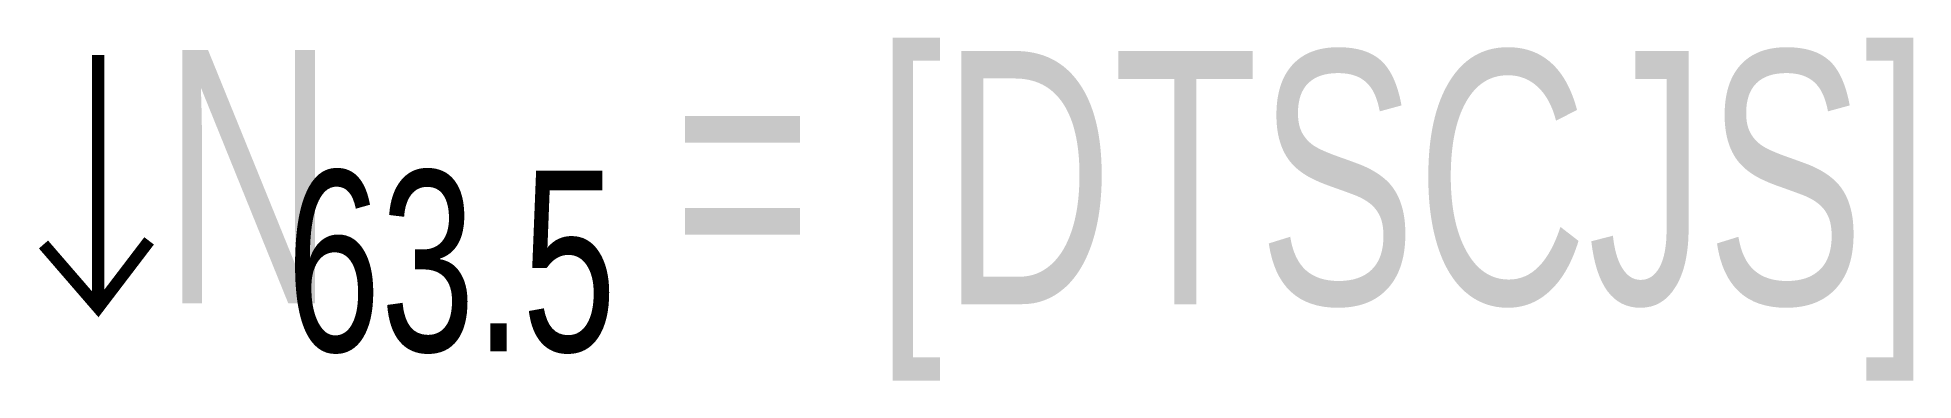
# Model space of a CAD drawing. Extents: x -4.4 to 11.1, y 0.6 to 3.4.
import ezdxf

# ---------------------------------------------------------------- set-up
doc = ezdxf.new("R2010")
doc.units = 0
doc.header["$MEASUREMENT"] = 0
doc.layers.get('0').update_dxf_attribs({"linetype": 'CONTINUOUS'})
doc.styles.add('LZ_FONTS_FS', font='hxm.ttf', dxfattribs={"width": 0.7})

msp = doc.modelspace()

# ---------------------------------------------------------------- linework, layer by layer
at = {"color": 1, "const_width": 0.1}
for points in [[(-3.903, 3.252), (-3.903, 1.21)], [(-4.356, 1.68), (-3.903, 1.156), (-3.481, 1.71)]]:
    msp.add_lwpolyline(points, dxfattribs=at)

# ---------------------------------------------------------------- texts
at = {"style": 'LZ_FONTS_FS', "width": 0.7}
for s, height, p in [('N', 2.1, (-3.367, 1.193)), ('[DTSCJS]', 2.1, (2.54, 1.185)), ('=', 2.1, (0.862, 1.25)), ('63.5', 1.5, (-2.343, 0.793))]:
    msp.add_text(s, height=height, dxfattribs=at).set_placement(p)

doc.saveas('drawing.dxf')
